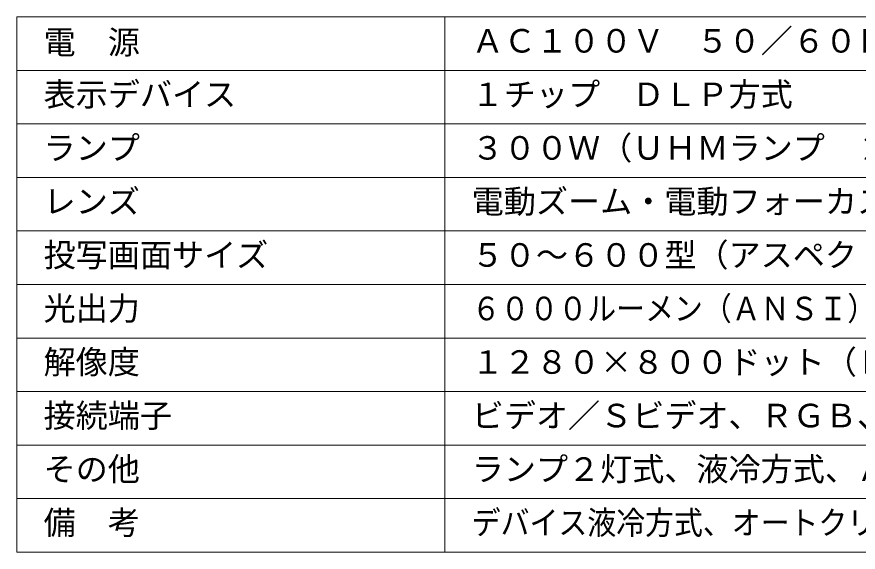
# Model space of a CAD drawing. Units: millimetres, scale not verified. Extents: x -62 to 63, y -57 to 57.
# Drawn here: x -62.5 to 16.1, y -56.5 to -6.5 of the extents above; entities that cross this region are included whole.
import ezdxf
from ezdxf.enums import TextEntityAlignment as Align

# ---------------------------------------------------------------- set-up
doc = ezdxf.new("R2010")
doc.units = ezdxf.units.MM
doc.header["$LTSCALE"] = 0.125
doc.layers.add('0-2_WAKU', color=1, linetype='Continuous', lineweight=18)
doc.layers.add('0-3_MOJI1', color=7, linetype='Continuous')
doc.styles.add('ＭＳ ゴシック', font='')
doc.styles.get('ＭＳ ゴシック').set_extended_font_data('MS Gothic')

msp = doc.modelspace()

# ---------------------------------------------------------------- linework, layer by layer
at = {"layer": '0-2_WAKU', "color": 4}
for p, q in [((62.5026, -6.5051), (-62.4974, -6.5051)), ((-62.4974, -6.5051), (-62.4974, -56.5051)), ((-22.4974, -56.5051), (-22.4974, -6.5051)), ((-62.4974, -56.5051), (62.5026, -56.5051))]:
    msp.add_line(p, q, dxfattribs=at)
at = {"layer": '0-2_WAKU'}
for p, q in [((-62.4974, -11.5051), (62.5026, -11.5051)), ((-62.4974, -16.5051), (62.5026, -16.5051)), ((-62.4974, -21.5051), (62.5026, -21.5051)), ((-62.4974, -26.5051), (62.5026, -26.5051)), ((-62.4974, -31.5051), (62.5026, -31.5051)), ((-62.4974, -36.5051), (62.5026, -36.5051)), ((-62.4974, -41.5051), (62.5026, -41.5051)), ((-62.4974, -46.5051), (62.5026, -46.5051)), ((-62.4974, -51.5051), (62.5026, -51.5051))]:
    msp.add_line(p, q, dxfattribs=at)

# ---------------------------------------------------------------- texts
at = {"layer": '0-3_MOJI1', "style": 'ＭＳ ゴシック'}
for s, p in [('電\u3000源', (-59.9974, -10.6371)), ('ＡＣ１００Ｖ\u3000５０／６０Ｈｚ', (-19.9974, -10.5051)), ('表示デバイス', (-59.9974, -15.5051)), ('１チップ\u3000ＤＬＰ方式', (-19.9974, -15.5051)), ('３００Ｗ（ＵＨＭランプ\u3000２灯式）\u3000', (-19.9974, -20.5051)), ('ランプ', (-59.9974, -20.5051)), ('レンズ', (-59.9974, -25.5051)), ('電動ズーム・電動フォーカスレンズ', (-19.9974, -25.5051)), ('投写画面サイズ', (-59.9974, -30.5051)), ('５０～６００型（アスペクト比４：３）', (-19.9974, -30.5051)), ('光出力', (-59.9974, -35.5051)), ('解像度', (-59.9974, -40.5051)), ('１２８０×８００ドット（ＲＧＢ信号時）', (-19.9974, -40.5051)), ('接続端子', (-59.9974, -45.5051)), ('ビデオ／Ｓビデオ、ＲＧＢ、ＤＶＩ－Ｄ、ＬＡＮ', (-19.9974, -45.5051)), ('その他', (-59.9974, -50.5051)), ('ランプ２灯式、液冷方式、ＡＣＦ搭載', (-19.9974, -50.5051)), ('備\u3000考', (-59.9974, -55.5051))]:
    msp.add_text(s, height=2.199, dxfattribs=at).set_placement(p, align=Align.BOTTOM_LEFT)
at = {"layer": '0-3_MOJI1', "style": 'ＭＳ ゴシック', "width": 0.9}
for s, p in [('６０００ルーメン（ＡＮＳＩ）', (-19.9974, -35.5051)), ('デバイス液冷方式、オートクリーニングフィルター搭載', (-19.9974, -55.5051))]:
    msp.add_text(s, height=2.199, dxfattribs=at).set_placement(p, align=Align.BOTTOM_LEFT)

doc.saveas('drawing.dxf')
